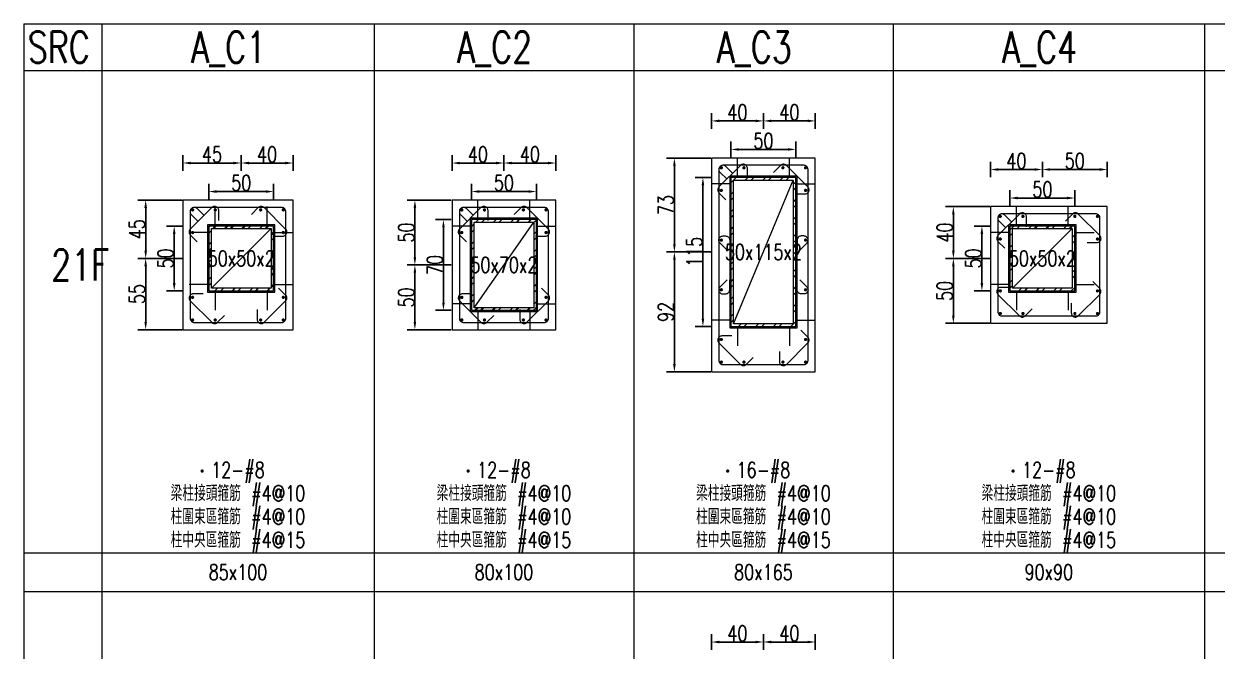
# Model space of a CAD drawing. Header units: millimetres. Extents: x 0 to 3905, y 0 to 8880.
# Drawn here: x 0 to 920, y 8396 to 8880 of the extents above; entities that cross this region are included whole.
import ezdxf
from ezdxf.enums import TextEntityAlignment as Align

# ---------------------------------------------------------------- set-up
doc = ezdxf.new("R2010")
doc.units = ezdxf.units.MM
doc.layers.get('DEFPOINTS').update_dxf_attribs({"color": 3})
for name, color, linetype in [('Hatch線', 6, 'Continuous'), ('主筋斷面', 2, 'Continuous'), ('文字-主筋根數', 7, 'Continuous'), ('文字-剪力筋 中央區', 7, 'Continuous'), ('文字-剪力筋-BC', 7, 'Continuous'), ('文字-剪力筋-圍束區', 7, 'Continuous'), ('文字-斷面尺寸', 7, 'Continuous'), ('文字-柱線名稱', 7, 'Continuous'), ('文字-樓群名稱', 7, 'Continuous'), ('文字-輔助字', 7, 'Continuous'), ('柱斷面線', 4, 'Continuous'), ('標註字', 4, 'Continuous'), ('箍筋線', 1, 'Continuous'), ('網格線', 7, 'Continuous'), ('鋼柱', 11, 'Continuous')]:
    doc.layers.add(name, color=color, linetype=linetype)
doc.styles.add('note', font='txt.shx', dxfattribs={"width": 0.75, "height": 12})
doc.styles.add('txt', font='txt.shx', dxfattribs={"height": 0.2, "bigfont": 'chineset.shx'})
doc.dimstyles.new('RCAD_DIM', dxfattribs={"dimtxt": 12, "dimasz": 6, "dimexe": 6, "dimexo": 0.625, "dimtad": 1, "dimdec": 0, "dimdsep": 46, "dimtxsty": 'note', "dimcen": 2.5, "dimclrd": 256, "dimclre": 256, "dimclrt": 256, "dimadec": 0, "dimazin": 0, "dimtfac": 1, "dimtmove": 0, "dimatfit": 3, "dimfxl": 0, "dimtolj": 1, "dimarcsym": 0})

# ---------------------------------------------------------------- blocks, each defined once
blk = doc.blocks.new('*D144')
at = {"layer": 'DEFPOINTS', "color": 0}
for p in [(192.5, 8750.625), (142.5, 8744), (192.5, 8744)]:
    blk.add_point(p, dxfattribs=at)
at = {"layer": '標註字', "lineweight": -2}
for p, q in [((142.5, 8744.625), (142.5, 8756.625)), ((192.5, 8744.625), (192.5, 8756.625)), ((148.5, 8750.625), (186.5, 8750.625))]:
    blk.add_line(p, q, dxfattribs=at)
at = {"layer": '標註字'}
for points in [[(148.5, 8751.625), (148.5, 8749.625), (142.5, 8750.625)], [(186.5, 8749.625), (186.5, 8751.625), (192.5, 8750.625)]]:
    blk.add_solid(points, dxfattribs=at)
at = {"layer": '標註字', "insert": (167.5, 8757.25), "char_height": 12, "attachment_point": 5, "style": 'note'}
blk.add_mtext('\\A1;50', dxfattribs=at)
blk = doc.blocks.new('*D145')
at = {"layer": 'DEFPOINTS', "color": 0}
for p in [(115.88, 8724), (122.5, 8724), (122.5, 8674)]:
    blk.add_point(p, dxfattribs=at)
at = {"layer": '標註字', "lineweight": -2}
for p, q in [((121.88, 8724), (109.88, 8724)), ((115.88, 8680), (115.88, 8718)), ((121.88, 8674), (109.88, 8674))]:
    blk.add_line(p, q, dxfattribs=at)
at = {"layer": '標註字'}
for points in [[(116.88, 8718), (114.88, 8718), (115.88, 8724)], [(114.88, 8680), (116.88, 8680), (115.88, 8674)]]:
    blk.add_solid(points, dxfattribs=at)
at = {"layer": '標註字', "insert": (109.25, 8699), "char_height": 12, "attachment_point": 5, "rotation": 90, "style": 'note'}
blk.add_mtext('\\A1;50', dxfattribs=at)
blk = doc.blocks.new('*D146')
at = {"layer": 'DEFPOINTS', "color": 0}
for p in [(122.5, 8766), (167.5, 8772.62), (167.5, 8766)]:
    blk.add_point(p, dxfattribs=at)
at = {"layer": '標註字', "lineweight": -2}
for p, q in [((122.5, 8766.62), (122.5, 8778.62)), ((167.5, 8766.62), (167.5, 8778.62)), ((128.5, 8772.62), (161.5, 8772.62))]:
    blk.add_line(p, q, dxfattribs=at)
at = {"layer": '標註字'}
for points in [[(128.5, 8773.62), (128.5, 8771.62), (122.5, 8772.62)], [(161.5, 8771.62), (161.5, 8773.62), (167.5, 8772.62)]]:
    blk.add_solid(points, dxfattribs=at)
at = {"layer": '標註字', "insert": (145, 8779.25), "char_height": 12, "attachment_point": 5, "style": 'note'}
blk.add_mtext('\\A1;45', dxfattribs=at)
blk = doc.blocks.new('*D147')
at = {"layer": 'DEFPOINTS', "color": 0}
for p in [(167.5, 8766), (207.5, 8772.62), (207.5, 8766)]:
    blk.add_point(p, dxfattribs=at)
at = {"layer": '標註字', "lineweight": -2}
for p, q in [((167.5, 8766.62), (167.5, 8778.62)), ((207.5, 8766.62), (207.5, 8778.62)), ((173.5, 8772.62), (201.5, 8772.62))]:
    blk.add_line(p, q, dxfattribs=at)
at = {"layer": '標註字'}
for points in [[(173.5, 8773.62), (173.5, 8771.62), (167.5, 8772.62)], [(201.5, 8771.62), (201.5, 8773.62), (207.5, 8772.62)]]:
    blk.add_solid(points, dxfattribs=at)
at = {"layer": '標註字', "insert": (187.5, 8779.25), "char_height": 12, "attachment_point": 5, "style": 'note'}
blk.add_mtext('\\A1;40', dxfattribs=at)
blk = doc.blocks.new('*D148')
at = {"layer": 'DEFPOINTS', "color": 0}
for p in [(93.88, 8699), (122.5, 8699), (122.5, 8644)]:
    blk.add_point(p, dxfattribs=at)
at = {"layer": '標註字', "lineweight": -2}
for p, q in [((121.88, 8699), (87.88, 8699)), ((93.88, 8650), (93.88, 8693)), ((121.88, 8644), (87.88, 8644))]:
    blk.add_line(p, q, dxfattribs=at)
at = {"layer": '標註字'}
for points in [[(94.88, 8693), (92.88, 8693), (93.88, 8699)], [(92.88, 8650), (94.88, 8650), (93.88, 8644)]]:
    blk.add_solid(points, dxfattribs=at)
at = {"layer": '標註字', "insert": (87.25, 8671.5), "char_height": 12, "attachment_point": 5, "rotation": 90, "style": 'note'}
blk.add_mtext('\\A1;55', dxfattribs=at)
blk = doc.blocks.new('*D149')
at = {"layer": 'DEFPOINTS', "color": 0}
for p in [(93.88, 8744), (122.5, 8744), (122.5, 8699)]:
    blk.add_point(p, dxfattribs=at)
at = {"layer": '標註字', "lineweight": -2}
for p, q in [((121.88, 8744), (87.88, 8744)), ((93.88, 8705), (93.88, 8738)), ((121.88, 8699), (87.88, 8699))]:
    blk.add_line(p, q, dxfattribs=at)
at = {"layer": '標註字'}
for points in [[(94.88, 8738), (92.88, 8738), (93.88, 8744)], [(92.88, 8705), (94.88, 8705), (93.88, 8699)]]:
    blk.add_solid(points, dxfattribs=at)
at = {"layer": '標註字', "insert": (87.25, 8721.5), "char_height": 12, "attachment_point": 5, "rotation": 90, "style": 'note'}
blk.add_mtext('\\A1;45', dxfattribs=at)
blk = doc.blocks.new('Circle_Filled')
at = {"const_width": 0.5}
blk.add_lwpolyline([(-0.25, 0, 1), (0.25, 0, 1)], format="xyb", close=True, dxfattribs=at)
blk = doc.blocks.new('*D276')
at = {"layer": 'DEFPOINTS', "color": 0}
for p in [(395, 8750.62), (345, 8744), (395, 8744)]:
    blk.add_point(p, dxfattribs=at)
at = {"layer": '標註字', "lineweight": -2}
for p, q in [((345, 8744.62), (345, 8756.62)), ((395, 8744.62), (395, 8756.62)), ((351, 8750.62), (389, 8750.62))]:
    blk.add_line(p, q, dxfattribs=at)
at = {"layer": '標註字'}
for points in [[(351, 8751.62), (351, 8749.62), (345, 8750.62)], [(389, 8749.62), (389, 8751.62), (395, 8750.62)]]:
    blk.add_solid(points, dxfattribs=at)
at = {"layer": '標註字', "insert": (370, 8757.25), "char_height": 12, "attachment_point": 5, "style": 'note'}
blk.add_mtext('\\A1;50', dxfattribs=at)
blk = doc.blocks.new('*D277')
at = {"layer": 'DEFPOINTS', "color": 0}
for p in [(323.38, 8729), (330, 8729), (330, 8659)]:
    blk.add_point(p, dxfattribs=at)
at = {"layer": '標註字', "lineweight": -2}
for p, q in [((329.38, 8729), (317.38, 8729)), ((323.38, 8665), (323.38, 8723)), ((329.38, 8659), (317.38, 8659))]:
    blk.add_line(p, q, dxfattribs=at)
at = {"layer": '標註字'}
for points in [[(324.38, 8723), (322.38, 8723), (323.38, 8729)], [(322.38, 8665), (324.38, 8665), (323.38, 8659)]]:
    blk.add_solid(points, dxfattribs=at)
at = {"layer": '標註字', "insert": (316.75, 8694), "char_height": 12, "attachment_point": 5, "rotation": 90, "style": 'note'}
blk.add_mtext('\\A1;70', dxfattribs=at)
blk = doc.blocks.new('*D278')
at = {"layer": 'DEFPOINTS', "color": 0}
for p in [(330, 8766), (370, 8772.62), (370, 8766)]:
    blk.add_point(p, dxfattribs=at)
at = {"layer": '標註字', "lineweight": -2}
for p, q in [((330, 8766.62), (330, 8778.62)), ((370, 8766.62), (370, 8778.62)), ((336, 8772.62), (364, 8772.62))]:
    blk.add_line(p, q, dxfattribs=at)
at = {"layer": '標註字'}
for points in [[(336, 8773.62), (336, 8771.62), (330, 8772.62)], [(364, 8771.62), (364, 8773.62), (370, 8772.62)]]:
    blk.add_solid(points, dxfattribs=at)
at = {"layer": '標註字', "insert": (350, 8779.25), "char_height": 12, "attachment_point": 5, "style": 'note'}
blk.add_mtext('\\A1;40', dxfattribs=at)
blk = doc.blocks.new('*D279')
at = {"layer": 'DEFPOINTS', "color": 0}
for p in [(370, 8766), (410, 8772.62), (410, 8766)]:
    blk.add_point(p, dxfattribs=at)
at = {"layer": '標註字', "lineweight": -2}
for p, q in [((370, 8766.62), (370, 8778.62)), ((410, 8766.62), (410, 8778.62)), ((376, 8772.62), (404, 8772.62))]:
    blk.add_line(p, q, dxfattribs=at)
at = {"layer": '標註字'}
for points in [[(376, 8773.62), (376, 8771.62), (370, 8772.62)], [(404, 8771.62), (404, 8773.62), (410, 8772.62)]]:
    blk.add_solid(points, dxfattribs=at)
at = {"layer": '標註字', "insert": (390, 8779.25), "char_height": 12, "attachment_point": 5, "style": 'note'}
blk.add_mtext('\\A1;40', dxfattribs=at)
blk = doc.blocks.new('*D280')
at = {"layer": 'DEFPOINTS', "color": 0}
for p in [(301.38, 8694), (330, 8694), (330, 8644)]:
    blk.add_point(p, dxfattribs=at)
at = {"layer": '標註字', "lineweight": -2}
for p, q in [((329.38, 8694), (295.38, 8694)), ((301.38, 8650), (301.38, 8688)), ((329.38, 8644), (295.38, 8644))]:
    blk.add_line(p, q, dxfattribs=at)
at = {"layer": '標註字'}
for points in [[(302.38, 8688), (300.38, 8688), (301.38, 8694)], [(300.38, 8650), (302.38, 8650), (301.38, 8644)]]:
    blk.add_solid(points, dxfattribs=at)
at = {"layer": '標註字', "insert": (294.75, 8669), "char_height": 12, "attachment_point": 5, "rotation": 90, "style": 'note'}
blk.add_mtext('\\A1;50', dxfattribs=at)
blk = doc.blocks.new('*D281')
at = {"layer": 'DEFPOINTS', "color": 0}
for p in [(301.38, 8744), (330, 8744), (330, 8694)]:
    blk.add_point(p, dxfattribs=at)
at = {"layer": '標註字', "lineweight": -2}
for p, q in [((329.38, 8744), (295.38, 8744)), ((301.38, 8700), (301.38, 8738)), ((329.38, 8694), (295.38, 8694))]:
    blk.add_line(p, q, dxfattribs=at)
at = {"layer": '標註字'}
for points in [[(302.38, 8738), (300.38, 8738), (301.38, 8744)], [(300.38, 8700), (302.38, 8700), (301.38, 8694)]]:
    blk.add_solid(points, dxfattribs=at)
at = {"layer": '標註字', "insert": (294.75, 8719), "char_height": 12, "attachment_point": 5, "rotation": 90, "style": 'note'}
blk.add_mtext('\\A1;50', dxfattribs=at)
blk = doc.blocks.new('*D404')
at = {"layer": 'DEFPOINTS', "color": 0}
for p in [(570, 8403.12), (530, 8396.5), (570, 8396.5)]:
    blk.add_point(p, dxfattribs=at)
at = {"layer": '標註字', "lineweight": -2}
for p, q in [((530, 8397.12), (530, 8409.12)), ((570, 8397.12), (570, 8409.12)), ((536, 8403.12), (564, 8403.12))]:
    blk.add_line(p, q, dxfattribs=at)
at = {"layer": '標註字'}
for points in [[(536, 8404.12), (536, 8402.12), (530, 8403.12)], [(564, 8402.12), (564, 8404.12), (570, 8403.12)]]:
    blk.add_solid(points, dxfattribs=at)
at = {"layer": '標註字', "insert": (550, 8409.75), "char_height": 12, "attachment_point": 5, "style": 'note'}
blk.add_mtext('\\A1;40', dxfattribs=at)
blk = doc.blocks.new('*D405')
at = {"layer": 'DEFPOINTS', "color": 0}
for p in [(610, 8403.12), (570, 8396.5), (610, 8396.5)]:
    blk.add_point(p, dxfattribs=at)
at = {"layer": '標註字', "lineweight": -2}
for p, q in [((570, 8397.12), (570, 8409.12)), ((610, 8397.12), (610, 8409.12)), ((576, 8403.12), (604, 8403.12))]:
    blk.add_line(p, q, dxfattribs=at)
at = {"layer": '標註字'}
for points in [[(576, 8404.12), (576, 8402.12), (570, 8403.12)], [(604, 8402.12), (604, 8404.12), (610, 8403.12)]]:
    blk.add_solid(points, dxfattribs=at)
at = {"layer": '標註字', "insert": (590, 8409.75), "char_height": 12, "attachment_point": 5, "style": 'note'}
blk.add_mtext('\\A1;40', dxfattribs=at)
blk = doc.blocks.new('*D408')
at = {"layer": 'DEFPOINTS', "color": 0}
for p in [(595, 8783.12), (545, 8776.5), (595, 8776.5)]:
    blk.add_point(p, dxfattribs=at)
at = {"layer": '標註字', "lineweight": -2}
for p, q in [((545, 8777.12), (545, 8789.12)), ((551, 8783.12), (589, 8783.12)), ((595, 8777.12), (595, 8789.12))]:
    blk.add_line(p, q, dxfattribs=at)
at = {"layer": '標註字'}
for points in [[(551, 8784.12), (551, 8782.12), (545, 8783.12)], [(589, 8782.12), (589, 8784.12), (595, 8783.12)]]:
    blk.add_solid(points, dxfattribs=at)
at = {"layer": '標註字', "insert": (570, 8789.75), "char_height": 12, "attachment_point": 5, "style": 'note'}
blk.add_mtext('\\A1;50', dxfattribs=at)
blk = doc.blocks.new('*D409')
at = {"layer": 'DEFPOINTS', "color": 0}
for p in [(523.38, 8761.49), (530, 8761.49), (530, 8646.49)]:
    blk.add_point(p, dxfattribs=at)
at = {"layer": '標註字', "lineweight": -2}
for p, q in [((529.38, 8761.49), (517.38, 8761.49)), ((523.38, 8652.49), (523.38, 8755.49)), ((529.38, 8646.49), (517.38, 8646.49))]:
    blk.add_line(p, q, dxfattribs=at)
at = {"layer": '標註字'}
for points in [[(524.38, 8755.49), (522.38, 8755.49), (523.38, 8761.49)], [(522.38, 8652.49), (524.38, 8652.49), (523.38, 8646.49)]]:
    blk.add_solid(points, dxfattribs=at)
at = {"layer": '標註字', "insert": (516.75, 8703.99), "char_height": 12, "attachment_point": 5, "rotation": 90, "style": 'note'}
blk.add_mtext('\\A1;115', dxfattribs=at)
blk = doc.blocks.new('*D410')
at = {"layer": 'DEFPOINTS', "color": 0}
for p in [(570, 8805.12), (530, 8798.5), (570, 8798.5)]:
    blk.add_point(p, dxfattribs=at)
at = {"layer": '標註字', "lineweight": -2}
for p, q in [((530, 8799.12), (530, 8811.12)), ((570, 8799.12), (570, 8811.12)), ((536, 8805.12), (564, 8805.12))]:
    blk.add_line(p, q, dxfattribs=at)
at = {"layer": '標註字'}
for points in [[(536, 8806.12), (536, 8804.12), (530, 8805.12)], [(564, 8804.12), (564, 8806.12), (570, 8805.12)]]:
    blk.add_solid(points, dxfattribs=at)
at = {"layer": '標註字', "insert": (550, 8811.75), "char_height": 12, "attachment_point": 5, "style": 'note'}
blk.add_mtext('\\A1;40', dxfattribs=at)
blk = doc.blocks.new('*D411')
at = {"layer": 'DEFPOINTS', "color": 0}
for p in [(610, 8805.12), (570, 8798.5), (610, 8798.5)]:
    blk.add_point(p, dxfattribs=at)
at = {"layer": '標註字', "lineweight": -2}
for p, q in [((570, 8799.12), (570, 8811.12)), ((610, 8799.12), (610, 8811.12)), ((576, 8805.12), (604, 8805.12))]:
    blk.add_line(p, q, dxfattribs=at)
at = {"layer": '標註字'}
for points in [[(576, 8806.12), (576, 8804.12), (570, 8805.12)], [(604, 8804.12), (604, 8806.12), (610, 8805.12)]]:
    blk.add_solid(points, dxfattribs=at)
at = {"layer": '標註字', "insert": (590, 8811.75), "char_height": 12, "attachment_point": 5, "style": 'note'}
blk.add_mtext('\\A1;40', dxfattribs=at)
blk = doc.blocks.new('*D412')
at = {"layer": 'DEFPOINTS', "color": 0}
for p in [(501.38, 8703.99), (530, 8703.99), (530, 8611.5)]:
    blk.add_point(p, dxfattribs=at)
at = {"layer": '標註字', "lineweight": -2}
for p, q in [((529.38, 8703.99), (495.38, 8703.99)), ((501.38, 8617.5), (501.38, 8697.99)), ((529.38, 8611.5), (495.38, 8611.5))]:
    blk.add_line(p, q, dxfattribs=at)
at = {"layer": '標註字'}
for points in [[(502.38, 8697.99), (500.38, 8697.99), (501.38, 8703.99)], [(500.38, 8617.5), (502.38, 8617.5), (501.38, 8611.5)]]:
    blk.add_solid(points, dxfattribs=at)
at = {"layer": '標註字', "insert": (494.75, 8657.74), "char_height": 12, "attachment_point": 5, "rotation": 90, "style": 'note'}
blk.add_mtext('\\A1;92', dxfattribs=at)
blk = doc.blocks.new('*D413')
at = {"layer": 'DEFPOINTS', "color": 0}
for p in [(501.38, 8776.5), (530, 8776.5), (530, 8703.99)]:
    blk.add_point(p, dxfattribs=at)
at = {"layer": '標註字', "lineweight": -2}
for p, q in [((529.38, 8776.5), (495.38, 8776.5)), ((501.38, 8709.99), (501.38, 8770.5)), ((529.38, 8703.99), (495.38, 8703.99))]:
    blk.add_line(p, q, dxfattribs=at)
at = {"layer": '標註字'}
for points in [[(502.38, 8770.5), (500.38, 8770.5), (501.38, 8776.5)], [(500.38, 8709.99), (502.38, 8709.99), (501.38, 8703.99)]]:
    blk.add_solid(points, dxfattribs=at)
at = {"layer": '標註字', "insert": (494.75, 8740.24), "char_height": 12, "attachment_point": 5, "rotation": 90, "style": 'note'}
blk.add_mtext('\\A1;73', dxfattribs=at)
blk = doc.blocks.new('*D540')
at = {"layer": 'DEFPOINTS', "color": 0}
for p in [(760, 8739), (810, 8745.62), (810, 8739)]:
    blk.add_point(p, dxfattribs=at)
at = {"layer": '標註字', "lineweight": -2}
for p, q in [((760, 8739.62), (760, 8751.62)), ((810, 8739.62), (810, 8751.62)), ((766, 8745.62), (804, 8745.62))]:
    blk.add_line(p, q, dxfattribs=at)
at = {"layer": '標註字'}
for points in [[(766, 8746.62), (766, 8744.62), (760, 8745.62)], [(804, 8744.62), (804, 8746.62), (810, 8745.62)]]:
    blk.add_solid(points, dxfattribs=at)
at = {"layer": '標註字', "insert": (785, 8752.25), "char_height": 12, "attachment_point": 5, "style": 'note'}
blk.add_mtext('\\A1;50', dxfattribs=at)
blk = doc.blocks.new('*D541')
at = {"layer": 'DEFPOINTS', "color": 0}
for p in [(738.38, 8724), (745, 8724), (745, 8674)]:
    blk.add_point(p, dxfattribs=at)
at = {"layer": '標註字', "lineweight": -2}
for p, q in [((744.38, 8724), (732.38, 8724)), ((738.38, 8680), (738.38, 8718)), ((744.38, 8674), (732.38, 8674))]:
    blk.add_line(p, q, dxfattribs=at)
at = {"layer": '標註字'}
for points in [[(739.38, 8718), (737.38, 8718), (738.38, 8724)], [(737.38, 8680), (739.38, 8680), (738.38, 8674)]]:
    blk.add_solid(points, dxfattribs=at)
at = {"layer": '標註字', "insert": (731.75, 8699), "char_height": 12, "attachment_point": 5, "rotation": 90, "style": 'note'}
blk.add_mtext('\\A1;50', dxfattribs=at)
blk = doc.blocks.new('*D542')
at = {"layer": 'DEFPOINTS', "color": 0}
for p in [(784.999928, 8767.625), (745, 8761), (784.999928, 8761)]:
    blk.add_point(p, dxfattribs=at)
at = {"layer": '標註字', "lineweight": -2}
for p, q in [((745, 8761.625), (745, 8773.625)), ((751, 8767.625), (778.999928, 8767.625)), ((784.999928, 8761.625), (784.999928, 8773.625))]:
    blk.add_line(p, q, dxfattribs=at)
at = {"layer": '標註字'}
for points in [[(751, 8768.625), (751, 8766.625), (745, 8767.625)], [(778.999928, 8766.625), (778.999928, 8768.625), (784.999928, 8767.625)]]:
    blk.add_solid(points, dxfattribs=at)
at = {"layer": '標註字', "insert": (764.999964, 8774.25), "char_height": 12, "attachment_point": 5, "style": 'note'}
blk.add_mtext('\\A1;40', dxfattribs=at)
blk = doc.blocks.new('*D543')
at = {"layer": 'DEFPOINTS', "color": 0}
for p in [(835, 8767.625), (784.999928, 8761), (835, 8761)]:
    blk.add_point(p, dxfattribs=at)
at = {"layer": '標註字', "lineweight": -2}
for p, q in [((784.999928, 8761.625), (784.999928, 8773.625)), ((790.999928, 8767.625), (829, 8767.625)), ((835, 8761.625), (835, 8773.625))]:
    blk.add_line(p, q, dxfattribs=at)
at = {"layer": '標註字'}
for points in [[(790.999928, 8768.625), (790.999928, 8766.625), (784.999928, 8767.625)], [(829, 8766.625), (829, 8768.625), (835, 8767.625)]]:
    blk.add_solid(points, dxfattribs=at)
at = {"layer": '標註字', "insert": (809.999964, 8774.25), "char_height": 12, "attachment_point": 5, "style": 'note'}
blk.add_mtext('\\A1;50', dxfattribs=at)
blk = doc.blocks.new('*D544')
at = {"layer": 'DEFPOINTS', "color": 0}
for p in [(716.38, 8699), (745, 8699), (745, 8649)]:
    blk.add_point(p, dxfattribs=at)
at = {"layer": '標註字', "lineweight": -2}
for p, q in [((744.38, 8699), (710.38, 8699)), ((716.38, 8655), (716.38, 8693)), ((744.38, 8649), (710.38, 8649))]:
    blk.add_line(p, q, dxfattribs=at)
at = {"layer": '標註字'}
for points in [[(717.38, 8693), (715.38, 8693), (716.38, 8699)], [(715.38, 8655), (717.38, 8655), (716.38, 8649)]]:
    blk.add_solid(points, dxfattribs=at)
at = {"layer": '標註字', "insert": (709.75, 8674), "char_height": 12, "attachment_point": 5, "rotation": 90, "style": 'note'}
blk.add_mtext('\\A1;50', dxfattribs=at)
blk = doc.blocks.new('*D545')
at = {"layer": 'DEFPOINTS', "color": 0}
for p in [(716.38, 8739), (745, 8739), (745, 8699)]:
    blk.add_point(p, dxfattribs=at)
at = {"layer": '標註字', "lineweight": -2}
for p, q in [((744.38, 8739), (710.38, 8739)), ((716.38, 8705), (716.38, 8733)), ((744.38, 8699), (710.38, 8699))]:
    blk.add_line(p, q, dxfattribs=at)
at = {"layer": '標註字'}
for points in [[(717.38, 8733), (715.38, 8733), (716.38, 8739)], [(715.38, 8705), (717.38, 8705), (716.38, 8699)]]:
    blk.add_solid(points, dxfattribs=at)
at = {"layer": '標註字', "insert": (709.75, 8719), "char_height": 12, "attachment_point": 5, "rotation": 90, "style": 'note'}
blk.add_mtext('\\A1;40', dxfattribs=at)

msp = doc.modelspace()

# ---------------------------------------------------------------- hatches: boundary and pattern name
at = {"layer": 'Hatch線'}
h = msp.add_hatch(dxfattribs=at)
h.set_pattern_fill('ANSI32', color=256, style=0)
h.paths.add_polyline_path([(545, 8646.49), (595, 8646.49), (595, 8761.49), (545, 8761.49)], flags=17)
h.paths.add_polyline_path([(547, 8648.49), (547, 8759.49), (593, 8759.49), (593, 8648.49)])
h = msp.add_hatch(dxfattribs=at)
h.set_pattern_fill('ANSI32', color=256, style=0)
h.paths.add_polyline_path([(345, 8659), (395, 8659), (395, 8729), (345, 8729)], flags=17)
h.paths.add_polyline_path([(347, 8661), (347, 8727), (393, 8727), (393, 8661)])
h = msp.add_hatch(dxfattribs=at)
h.set_pattern_fill('ANSI32', color=256, style=0)
h.paths.add_polyline_path([(142.5, 8674), (192.5, 8674), (192.5, 8724), (142.5, 8724)], flags=17)
h.paths.add_polyline_path([(144.5, 8676), (144.5, 8722), (190.5, 8722), (190.5, 8676)])
h = msp.add_hatch(dxfattribs=at)
h.set_pattern_fill('ANSI32', color=256, style=0)
h.paths.add_polyline_path([(760, 8674), (810, 8674), (810, 8724), (760, 8724)], flags=17)
h.paths.add_polyline_path([(762, 8676), (762, 8722), (808, 8722), (808, 8676)])

# ---------------------------------------------------------------- linework, layer by layer
at = {"layer": 'DEFPOINTS', "lineweight": 5}
for points in [[(550, 8761.49), (550, 8776.49)], [(590, 8761.49), (590, 8776.49)], [(545, 8756.49), (530, 8756.49)], [(545, 8645.49), (596, 8645.49), (596, 8762.49), (544, 8762.49), (544, 8645.49), (545, 8645.49)], [(547, 8648.49), (593, 8759.49)], [(595, 8756.49), (610, 8756.49)], [(147.5, 8724), (147.5, 8739)], [(187.5, 8724), (187.5, 8739)], [(350, 8729), (350, 8744)], [(390, 8729), (390, 8744)], [(765, 8724), (765, 8739)], [(805, 8724), (805, 8739)], [(345, 8658), (396, 8658), (396, 8730), (344, 8730), (344, 8658), (345, 8658)], [(142.5, 8719), (127.5, 8719)], [(142.5, 8673), (193.5, 8673), (193.5, 8725), (141.5, 8725), (141.5, 8673), (142.5, 8673)], [(144.5, 8676), (190.5, 8722)], [(192.5, 8719), (207.5, 8719)], [(345, 8724), (330, 8724)], [(347, 8661), (393, 8727)], [(395, 8724), (410, 8724)], [(760, 8719), (745, 8719)], [(760, 8673), (811, 8673), (811, 8725), (759, 8725), (759, 8673), (760, 8673)], [(762, 8676), (808, 8722)], [(810, 8719), (825, 8719)], [(142.5, 8679), (127.5, 8679)], [(147.5, 8674), (147.5, 8659)], [(187.5, 8674), (187.5, 8659)], [(192.5, 8679), (207.5, 8679)], [(760, 8679), (745, 8679)], [(765, 8674), (765, 8659)], [(805, 8674), (805, 8659)], [(810, 8679), (825, 8679)], [(345, 8664), (330, 8664)], [(395, 8664), (410, 8664)], [(350, 8659), (350, 8644)], [(390, 8659), (390, 8644)], [(545, 8651.49), (530, 8651.49)], [(550, 8646.49), (550, 8631.49)], [(590, 8646.49), (590, 8631.49)], [(595, 8651.49), (610, 8651.49)]]:
    msp.add_lwpolyline(points, dxfattribs=at)
at = {"layer": '柱斷面線', "lineweight": 5}
for points in [[(530, 8611.5), (610, 8611.5), (610, 8776.5), (530, 8776.5), (530, 8611.5)], [(122.5, 8644), (207.5, 8644), (207.5, 8744), (122.5, 8744), (122.5, 8644)], [(330, 8644), (410, 8644), (410, 8744), (330, 8744), (330, 8644)], [(745, 8649), (835, 8649), (835, 8739), (745, 8739), (745, 8649)]]:
    msp.add_lwpolyline(points, dxfattribs=at)
at = {"layer": '箍筋線', "lineweight": 5}
for points in [[(557.73, 8760.89), (557.73, 8768.51), (557.68, 8769.04), (557.55, 8769.56), (557.33, 8770.05), (557.03, 8770.49), (556.67, 8770.88), (556.24, 8771.2), (555.77, 8771.44), (555.26, 8771.61), (554.73, 8771.68), (554.2, 8771.67), (553.67, 8771.56), (553.17, 8771.37), (552.71, 8771.1), (552.31, 8770.76), (535.74, 8754.19), (535.39, 8753.77), (535.11, 8753.29), (534.92, 8752.77), (534.83, 8752.23), (534.83, 8751.67), (534.92, 8751.13), (535.11, 8750.61), (535.39, 8750.13), (535.74, 8749.7), (541.13, 8744.32)], [(546.44, 8764.55), (541.06, 8769.94), (540.65, 8770.28), (540.19, 8770.55), (539.69, 8770.74), (539.17, 8770.85), (538.63, 8770.86), (538.1, 8770.79), (537.59, 8770.62), (537.12, 8770.38), (536.69, 8770.06), (536.33, 8769.67), (536.03, 8769.23), (535.81, 8768.74), (535.68, 8768.22), (535.63, 8767.69), (535.63, 8620.31), (535.68, 8619.76), (535.83, 8619.22), (536.06, 8618.72), (536.38, 8618.27), (536.77, 8617.88), (537.22, 8617.56), (537.72, 8617.33), (538.26, 8617.18), (538.81, 8617.14), (601.19, 8617.14), (601.74, 8617.18), (602.28, 8617.33), (602.78, 8617.56), (603.23, 8617.88), (603.62, 8618.27), (603.94, 8618.72), (604.17, 8619.22), (604.32, 8619.76), (604.37, 8620.31), (604.37, 8767.69), (604.32, 8768.24), (604.17, 8768.78), (603.94, 8769.28), (603.62, 8769.73), (603.23, 8770.12), (602.78, 8770.44), (602.28, 8770.67), (601.74, 8770.82), (601.19, 8770.86), (538.81, 8770.86), (538.28, 8770.82), (537.76, 8770.69), (537.27, 8770.47), (536.83, 8770.17), (536.44, 8769.81), (536.12, 8769.38), (535.88, 8768.91), (535.71, 8768.4), (535.64, 8767.87), (535.65, 8767.33), (535.76, 8766.81), (535.95, 8766.31), (536.22, 8765.85), (536.56, 8765.44), (541.95, 8760.06)], [(594.39, 8748.77), (602.01, 8748.77), (602.54, 8748.82), (603.06, 8748.95), (603.55, 8749.17), (603.99, 8749.47), (604.38, 8749.83), (604.7, 8750.26), (604.94, 8750.73), (605.11, 8751.24), (605.18, 8751.77), (605.17, 8752.3), (605.06, 8752.83), (604.87, 8753.33), (604.6, 8753.79), (604.26, 8754.19), (587.69, 8770.76), (587.27, 8771.11), (586.79, 8771.39), (586.27, 8771.58), (585.73, 8771.67), (585.17, 8771.67), (584.63, 8771.58), (584.11, 8771.39), (583.63, 8771.11), (583.2, 8770.76), (577.82, 8765.37)], [(150.23, 8728.39), (150.23, 8736.01), (150.18, 8736.54), (150.05, 8737.06), (149.83, 8737.55), (149.53, 8737.99), (149.17, 8738.38), (148.74, 8738.7), (148.27, 8738.94), (147.76, 8739.11), (147.23, 8739.18), (146.7, 8739.17), (146.17, 8739.06), (145.67, 8738.87), (145.21, 8738.6), (144.81, 8738.26), (128.24, 8721.69), (127.89, 8721.27), (127.61, 8720.79), (127.42, 8720.27), (127.33, 8719.73), (127.33, 8719.17), (127.42, 8718.63), (127.61, 8718.11), (127.89, 8717.63), (128.24, 8717.2), (133.63, 8711.82)], [(138.94, 8732.05), (133.56, 8737.44), (133.15, 8737.78), (132.69, 8738.05), (132.19, 8738.24), (131.67, 8738.35), (131.13, 8738.36), (130.6, 8738.29), (130.09, 8738.12), (129.62, 8737.88), (129.19, 8737.56), (128.83, 8737.17), (128.53, 8736.73), (128.31, 8736.24), (128.18, 8735.72), (128.13, 8735.19), (128.13, 8652.81), (128.18, 8652.26), (128.33, 8651.72), (128.56, 8651.22), (128.88, 8650.77), (129.27, 8650.38), (129.72, 8650.06), (130.22, 8649.83), (130.76, 8649.68), (131.31, 8649.63), (198.69, 8649.63), (199.24, 8649.68), (199.78, 8649.83), (200.28, 8650.06), (200.73, 8650.38), (201.12, 8650.77), (201.44, 8651.22), (201.67, 8651.72), (201.82, 8652.26), (201.87, 8652.81), (201.87, 8735.19), (201.82, 8735.74), (201.67, 8736.28), (201.44, 8736.78), (201.12, 8737.23), (200.73, 8737.62), (200.28, 8737.94), (199.78, 8738.17), (199.24, 8738.32), (198.69, 8738.37), (131.31, 8738.37), (130.78, 8738.32), (130.26, 8738.19), (129.77, 8737.97), (129.33, 8737.67), (128.94, 8737.31), (128.62, 8736.88), (128.38, 8736.41), (128.21, 8735.9), (128.14, 8735.37), (128.15, 8734.83), (128.26, 8734.31), (128.45, 8733.81), (128.72, 8733.35), (129.06, 8732.94), (134.45, 8727.56)], [(191.89, 8716.27), (199.51, 8716.27), (200.04, 8716.32), (200.56, 8716.45), (201.05, 8716.67), (201.49, 8716.97), (201.88, 8717.33), (202.2, 8717.76), (202.44, 8718.23), (202.61, 8718.74), (202.68, 8719.27), (202.67, 8719.8), (202.56, 8720.33), (202.37, 8720.83), (202.1, 8721.29), (201.76, 8721.69), (185.19, 8738.26), (184.77, 8738.61), (184.29, 8738.89), (183.77, 8739.08), (183.23, 8739.17), (182.67, 8739.17), (182.13, 8739.08), (181.61, 8738.89), (181.13, 8738.61), (180.7, 8738.26), (175.32, 8732.87)], [(357.73, 8728.39), (357.73, 8736.01), (357.68, 8736.54), (357.55, 8737.06), (357.33, 8737.55), (357.03, 8737.99), (356.67, 8738.38), (356.24, 8738.7), (355.77, 8738.94), (355.26, 8739.11), (354.73, 8739.18), (354.2, 8739.17), (353.67, 8739.06), (353.17, 8738.87), (352.71, 8738.6), (352.31, 8738.26), (335.74, 8721.69), (335.39, 8721.27), (335.11, 8720.79), (334.92, 8720.27), (334.83, 8719.73), (334.83, 8719.17), (334.92, 8718.63), (335.11, 8718.11), (335.39, 8717.63), (335.74, 8717.2), (341.13, 8711.82)], [(346.44, 8732.05), (341.06, 8737.44), (340.65, 8737.78), (340.19, 8738.05), (339.69, 8738.24), (339.17, 8738.35), (338.63, 8738.36), (338.1, 8738.29), (337.59, 8738.12), (337.12, 8737.88), (336.69, 8737.56), (336.33, 8737.17), (336.03, 8736.73), (335.81, 8736.24), (335.68, 8735.72), (335.63, 8735.19), (335.63, 8652.81), (335.68, 8652.26), (335.83, 8651.72), (336.06, 8651.22), (336.38, 8650.77), (336.77, 8650.38), (337.22, 8650.06), (337.72, 8649.83), (338.26, 8649.68), (338.81, 8649.63), (401.19, 8649.63), (401.74, 8649.68), (402.28, 8649.83), (402.78, 8650.06), (403.23, 8650.38), (403.62, 8650.77), (403.94, 8651.22), (404.17, 8651.72), (404.32, 8652.26), (404.37, 8652.81), (404.37, 8735.19), (404.32, 8735.74), (404.17, 8736.28), (403.94, 8736.78), (403.62, 8737.23), (403.23, 8737.62), (402.78, 8737.94), (402.28, 8738.17), (401.74, 8738.32), (401.19, 8738.37), (338.81, 8738.37), (338.28, 8738.32), (337.76, 8738.19), (337.27, 8737.97), (336.83, 8737.67), (336.44, 8737.31), (336.12, 8736.88), (335.88, 8736.41), (335.71, 8735.9), (335.64, 8735.37), (335.65, 8734.83), (335.76, 8734.31), (335.95, 8733.81), (336.22, 8733.35), (336.56, 8732.94), (341.95, 8727.56)], [(394.39, 8716.27), (402.01, 8716.27), (402.54, 8716.32), (403.06, 8716.45), (403.55, 8716.67), (403.99, 8716.97), (404.38, 8717.33), (404.7, 8717.76), (404.94, 8718.23), (405.11, 8718.74), (405.18, 8719.27), (405.17, 8719.8), (405.06, 8720.33), (404.87, 8720.83), (404.6, 8721.29), (404.26, 8721.69), (387.69, 8738.26), (387.27, 8738.61), (386.79, 8738.89), (386.27, 8739.08), (385.73, 8739.17), (385.17, 8739.17), (384.63, 8739.08), (384.11, 8738.89), (383.63, 8738.61), (383.2, 8738.26), (377.82, 8732.87)], [(772.73, 8723.39), (772.73, 8731.01), (772.68, 8731.54), (772.55, 8732.06), (772.33, 8732.55), (772.03, 8732.99), (771.67, 8733.38), (771.24, 8733.7), (770.77, 8733.94), (770.26, 8734.11), (769.73, 8734.18), (769.2, 8734.17), (768.67, 8734.06), (768.17, 8733.87), (767.71, 8733.6), (767.31, 8733.26), (750.74, 8716.69), (750.39, 8716.27), (750.11, 8715.79), (749.92, 8715.27), (749.83, 8714.73), (749.83, 8714.17), (749.92, 8713.63), (750.11, 8713.11), (750.39, 8712.63), (750.74, 8712.2), (756.13, 8706.82)], [(761.44, 8727.05), (756.06, 8732.44), (755.65, 8732.78), (755.19, 8733.05), (754.69, 8733.24), (754.17, 8733.35), (753.63, 8733.36), (753.1, 8733.29), (752.59, 8733.12), (752.12, 8732.88), (751.69, 8732.56), (751.33, 8732.17), (751.03, 8731.73), (750.81, 8731.24), (750.68, 8730.72), (750.63, 8730.19), (750.63, 8657.81), (750.68, 8657.26), (750.83, 8656.72), (751.06, 8656.22), (751.38, 8655.77), (751.77, 8655.38), (752.22, 8655.06), (752.72, 8654.83), (753.26, 8654.68), (753.81, 8654.63), (826.19, 8654.63), (826.74, 8654.68), (827.28, 8654.83), (827.78, 8655.06), (828.23, 8655.38), (828.62, 8655.77), (828.94, 8656.22), (829.17, 8656.72), (829.32, 8657.26), (829.37, 8657.81), (829.37, 8730.19), (829.32, 8730.74), (829.17, 8731.28), (828.94, 8731.78), (828.62, 8732.23), (828.23, 8732.62), (827.78, 8732.94), (827.28, 8733.17), (826.74, 8733.32), (826.19, 8733.37), (753.81, 8733.37), (753.28, 8733.32), (752.76, 8733.19), (752.27, 8732.97), (751.83, 8732.67), (751.44, 8732.31), (751.12, 8731.88), (750.88, 8731.41), (750.71, 8730.9), (750.64, 8730.37), (750.65, 8729.83), (750.76, 8729.31), (750.95, 8728.81), (751.22, 8728.35), (751.56, 8727.94), (756.95, 8722.56)], [(819.39, 8711.27), (827.01, 8711.27), (827.54, 8711.32), (828.06, 8711.45), (828.55, 8711.67), (828.99, 8711.97), (829.38, 8712.33), (829.7, 8712.76), (829.94, 8713.23), (830.11, 8713.74), (830.18, 8714.27), (830.17, 8714.8), (830.06, 8715.33), (829.87, 8715.83), (829.6, 8716.29), (829.26, 8716.69), (812.69, 8733.26), (812.27, 8733.61), (811.79, 8733.89), (811.27, 8734.08), (810.73, 8734.17), (810.17, 8734.17), (809.63, 8734.08), (809.11, 8733.89), (808.63, 8733.61), (808.2, 8733.26), (802.82, 8727.87)], [(541.95, 8705.53), (536.56, 8710.92), (536.22, 8711.33), (535.95, 8711.79), (535.76, 8712.29), (535.65, 8712.81), (535.64, 8713.34), (535.71, 8713.87), (535.88, 8714.38), (536.12, 8714.86), (536.44, 8715.28), (536.83, 8715.65), (537.27, 8715.95), (537.76, 8716.16), (538.28, 8716.3), (538.81, 8716.34), (540.83, 8716.34), (541.38, 8716.29), (541.91, 8716.15), (542.41, 8715.92), (542.87, 8715.6), (543.26, 8715.21), (543.57, 8714.75), (543.81, 8714.25), (543.95, 8713.72), (544, 8713.17), (544, 8705.55)], [(598.05, 8705.53), (603.44, 8710.92), (603.78, 8711.33), (604.05, 8711.79), (604.24, 8712.29), (604.35, 8712.81), (604.36, 8713.34), (604.29, 8713.87), (604.12, 8714.38), (603.88, 8714.86), (603.56, 8715.28), (603.17, 8715.65), (602.73, 8715.95), (602.24, 8716.16), (601.72, 8716.3), (601.19, 8716.34), (599.17, 8716.34), (598.62, 8716.29), (598.09, 8716.15), (597.59, 8715.92), (597.13, 8715.6), (596.74, 8715.21), (596.43, 8714.75), (596.19, 8714.25), (596.05, 8713.72), (596, 8713.17), (596, 8705.55)], [(541.95, 8682.47), (536.56, 8677.08), (536.22, 8676.67), (535.95, 8676.21), (535.76, 8675.71), (535.65, 8675.19), (535.64, 8674.66), (535.71, 8674.13), (535.88, 8673.62), (536.12, 8673.14), (536.44, 8672.72), (536.83, 8672.35), (537.27, 8672.05), (537.76, 8671.84), (538.28, 8671.7), (538.81, 8671.66), (540.83, 8671.66), (541.38, 8671.71), (541.91, 8671.85), (542.41, 8672.08), (542.87, 8672.4), (543.26, 8672.79), (543.57, 8673.25), (543.81, 8673.75), (543.95, 8674.28), (544, 8674.83), (544, 8682.45)], [(598.05, 8682.47), (603.44, 8677.08), (603.78, 8676.67), (604.05, 8676.21), (604.24, 8675.71), (604.35, 8675.19), (604.36, 8674.66), (604.29, 8674.13), (604.12, 8673.62), (603.88, 8673.14), (603.56, 8672.72), (603.17, 8672.35), (602.73, 8672.05), (602.24, 8671.84), (601.72, 8671.7), (601.19, 8671.66), (599.17, 8671.66), (598.62, 8671.71), (598.09, 8671.85), (597.59, 8672.08), (597.13, 8672.4), (596.74, 8672.79), (596.43, 8673.25), (596.19, 8673.75), (596.05, 8674.28), (596, 8674.83), (596, 8682.45)], [(179.77, 8659.61), (179.77, 8651.99), (179.82, 8651.46), (179.95, 8650.94), (180.17, 8650.45), (180.47, 8650.01), (180.83, 8649.62), (181.26, 8649.3), (181.73, 8649.06), (182.24, 8648.89), (182.77, 8648.82), (183.3, 8648.83), (183.83, 8648.94), (184.33, 8649.13), (184.79, 8649.4), (185.19, 8649.74), (201.76, 8666.31), (202.11, 8666.73), (202.39, 8667.21), (202.58, 8667.73), (202.67, 8668.27), (202.67, 8668.83), (202.58, 8669.37), (202.39, 8669.89), (202.11, 8670.37), (201.76, 8670.8), (196.37, 8676.18)], [(382.27, 8659.61), (382.27, 8651.99), (382.32, 8651.46), (382.45, 8650.94), (382.67, 8650.45), (382.97, 8650.01), (383.33, 8649.62), (383.76, 8649.3), (384.23, 8649.06), (384.74, 8648.89), (385.27, 8648.82), (385.8, 8648.83), (386.33, 8648.94), (386.83, 8649.13), (387.29, 8649.4), (387.69, 8649.74), (404.26, 8666.31), (404.61, 8666.73), (404.89, 8667.21), (405.08, 8667.73), (405.17, 8668.27), (405.17, 8668.83), (405.08, 8669.37), (404.89, 8669.89), (404.61, 8670.37), (404.26, 8670.8), (398.87, 8676.18)], [(760.61, 8676.73), (752.99, 8676.73), (752.46, 8676.68), (751.94, 8676.55), (751.45, 8676.33), (751.01, 8676.03), (750.62, 8675.67), (750.3, 8675.24), (750.06, 8674.77), (749.89, 8674.26), (749.82, 8673.73), (749.83, 8673.2), (749.94, 8672.67), (750.13, 8672.17), (750.4, 8671.71), (750.74, 8671.31), (767.31, 8654.74), (767.73, 8654.39), (768.21, 8654.11), (768.73, 8653.92), (769.27, 8653.83), (769.83, 8653.83), (770.37, 8653.92), (770.89, 8654.11), (771.37, 8654.39), (771.8, 8654.74), (777.18, 8660.13)], [(807.27, 8664.61), (807.27, 8656.99), (807.32, 8656.46), (807.45, 8655.94), (807.67, 8655.45), (807.97, 8655.01), (808.33, 8654.62), (808.76, 8654.3), (809.23, 8654.06), (809.74, 8653.89), (810.27, 8653.82), (810.8, 8653.83), (811.33, 8653.94), (811.83, 8654.13), (812.29, 8654.4), (812.69, 8654.74), (829.26, 8671.31), (829.61, 8671.73), (829.89, 8672.21), (830.08, 8672.73), (830.17, 8673.27), (830.17, 8673.83), (830.08, 8674.37), (829.89, 8674.89), (829.61, 8675.37), (829.26, 8675.8), (823.87, 8681.18)], [(138.11, 8671.73), (130.49, 8671.73), (129.96, 8671.68), (129.44, 8671.55), (128.95, 8671.33), (128.51, 8671.03), (128.12, 8670.67), (127.8, 8670.24), (127.56, 8669.77), (127.39, 8669.26), (127.32, 8668.73), (127.33, 8668.2), (127.44, 8667.67), (127.63, 8667.17), (127.9, 8666.71), (128.24, 8666.31), (144.81, 8649.74), (145.23, 8649.39), (145.71, 8649.11), (146.23, 8648.92), (146.77, 8648.83), (147.33, 8648.83), (147.87, 8648.92), (148.39, 8649.11), (148.87, 8649.39), (149.3, 8649.74), (154.68, 8655.13)], [(345.61, 8671.73), (337.99, 8671.73), (337.46, 8671.68), (336.94, 8671.55), (336.45, 8671.33), (336.01, 8671.03), (335.62, 8670.67), (335.3, 8670.24), (335.06, 8669.77), (334.89, 8669.26), (334.82, 8668.73), (334.83, 8668.2), (334.94, 8667.67), (335.13, 8667.17), (335.4, 8666.71), (335.74, 8666.31), (352.31, 8649.74), (352.73, 8649.39), (353.21, 8649.11), (353.73, 8648.92), (354.27, 8648.83), (354.83, 8648.83), (355.37, 8648.92), (355.89, 8649.11), (356.37, 8649.39), (356.8, 8649.74), (362.18, 8655.13)], [(545.61, 8639.23), (537.99, 8639.23), (537.46, 8639.18), (536.94, 8639.05), (536.45, 8638.83), (536.01, 8638.53), (535.62, 8638.17), (535.3, 8637.74), (535.06, 8637.27), (534.89, 8636.76), (534.82, 8636.23), (534.83, 8635.7), (534.94, 8635.17), (535.13, 8634.67), (535.4, 8634.21), (535.74, 8633.81), (552.31, 8617.24), (552.73, 8616.89), (553.21, 8616.61), (553.73, 8616.42), (554.27, 8616.33), (554.83, 8616.33), (555.37, 8616.42), (555.89, 8616.61), (556.37, 8616.89), (556.8, 8617.24), (562.18, 8622.63)], [(582.27, 8627.11), (582.27, 8619.49), (582.32, 8618.96), (582.45, 8618.44), (582.67, 8617.95), (582.97, 8617.51), (583.33, 8617.12), (583.76, 8616.8), (584.23, 8616.56), (584.74, 8616.39), (585.27, 8616.32), (585.8, 8616.33), (586.33, 8616.44), (586.83, 8616.63), (587.29, 8616.9), (587.69, 8617.24), (604.26, 8633.81), (604.61, 8634.23), (604.89, 8634.71), (605.08, 8635.23), (605.17, 8635.77), (605.17, 8636.33), (605.08, 8636.87), (604.89, 8637.39), (604.61, 8637.87), (604.26, 8638.3), (598.87, 8643.68)]]:
    msp.add_lwpolyline(points, dxfattribs=at)
at = {"layer": '網格線', "lineweight": 5}
for points in [[(0, 8880), (60, 8880)], [(0, 8880), (0, 8844)], [(60, 8880), (270, 8880)], [(60, 8880), (60, 8844)], [(270, 8880), (470, 8880)], [(270, 8880), (270, 8844)], [(470, 8880), (670, 8880)], [(470, 8880), (470, 8844)], [(670, 8880), (910, 8880)], [(670, 8880), (670, 8844)], [(910, 8880), (1180, 8880)], [(910, 8880), (910, 8844)], [(0, 8844), (0, 8472)], [(0, 8844), (60, 8844)], [(60, 8844), (270, 8844)], [(60, 8844), (60, 8472)], [(270, 8844), (470, 8844)], [(270, 8844), (270, 8472)], [(470, 8844), (670, 8844)], [(470, 8844), (470, 8472)], [(670, 8844), (910, 8844)], [(670, 8844), (670, 8472)], [(910, 8844), (1180, 8844)], [(910, 8844), (910, 8472)], [(0, 8472), (0, 8442)], [(0, 8472), (60, 8472)], [(60, 8472), (270, 8472)], [(60, 8472), (60, 8442)], [(270, 8472), (470, 8472)], [(270, 8472), (270, 8442)], [(470, 8472), (670, 8472)], [(470, 8472), (470, 8442)], [(670, 8472), (910, 8472)], [(670, 8472), (670, 8442)], [(910, 8472), (1180, 8472)], [(910, 8472), (910, 8442)], [(0, 8442), (0, 8070)], [(0, 8442), (60, 8442)], [(60, 8442), (270, 8442)], [(60, 8442), (60, 8070)], [(270, 8442), (470, 8442)], [(270, 8442), (270, 8070)], [(470, 8442), (670, 8442)], [(470, 8442), (470, 8070)], [(670, 8442), (910, 8442)], [(670, 8442), (670, 8070)], [(910, 8442), (1180, 8442)], [(910, 8442), (910, 8070)]]:
    msp.add_lwpolyline(points, dxfattribs=at)
at = {"layer": '鋼柱', "lineweight": 5}
for points in [[(545, 8646.49), (595, 8646.49), (595, 8761.49), (545, 8761.49), (545, 8646.49)], [(547, 8648.49), (547, 8759.49), (593, 8759.49), (593, 8648.49), (547, 8648.49)], [(345, 8659), (395, 8659), (395, 8729), (345, 8729), (345, 8659)], [(142.5, 8674), (192.5, 8674), (192.5, 8724), (142.5, 8724), (142.5, 8674)], [(144.5, 8676), (144.5, 8722), (190.5, 8722), (190.5, 8676), (144.5, 8676)], [(347, 8661), (347, 8727), (393, 8727), (393, 8661), (347, 8661)], [(760, 8674), (810, 8674), (810, 8724), (760, 8724), (760, 8674)], [(762, 8676), (762, 8722), (808, 8722), (808, 8676), (762, 8676)]]:
    msp.add_lwpolyline(points, dxfattribs=at)

# ---------------------------------------------------------------- block references
at = {"layer": '主筋斷面', "lineweight": 5, "xscale": 2.539999961853027, "yscale": 2.539999961853027}
for p in [(537.54, 8768.96), (555, 8768.96), (585, 8768.96), (602.46, 8768.96), (537.54, 8751.5), (602.46, 8751.5), (130.04, 8736.46), (147.5, 8736.46), (182.5, 8736.46), (199.96, 8736.46), (337.54, 8736.46), (355, 8736.46), (385, 8736.46), (402.46, 8736.46), (752.54, 8731.46), (770, 8731.46), (810, 8731.46), (827.46, 8731.46), (130.04, 8719), (199.96, 8719), (337.54, 8719), (402.46, 8719), (537.54, 8713.17), (602.46, 8713.17), (752.54, 8714), (827.46, 8714), (537.54, 8674.83), (602.46, 8674.83), (752.54, 8674), (827.46, 8674), (130.04, 8669), (199.96, 8669), (337.54, 8669), (402.46, 8669), (752.54, 8656.54), (770, 8656.54), (810, 8656.54), (827.46, 8656.54), (130.04, 8651.54), (147.5, 8651.54), (182.5, 8651.54), (199.96, 8651.54), (337.54, 8651.54), (355, 8651.54), (385, 8651.54), (402.46, 8651.54), (537.54, 8636.5), (602.46, 8636.5), (537.54, 8619.04), (555, 8619.04), (585, 8619.04), (602.46, 8619.04), (137.42, 8535), (342.42, 8535), (542.42, 8535), (762.42, 8535)]:
    msp.add_blockref('Circle_Filled', p, dxfattribs=at)

# ---------------------------------------------------------------- texts
at = {"layer": '文字-主筋根數', "style": 'txt', "width": 0.75}
for s, p in [('12-#8', (165, 8535)), ('12-#8', (370, 8535)), ('16-#8', (570, 8535)), ('12-#8', (790, 8535))]:
    msp.add_text(s, height=12, dxfattribs=at).set_placement(p, align=Align.MIDDLE)
at = {"layer": '文字-剪力筋 中央區', "style": 'txt', "width": 0.75}
for p in [(165, 8481), (370, 8481), (570, 8481), (790, 8481)]:
    msp.add_text('柱中央區箍筋 #4@15', height=12, dxfattribs=at).set_placement(p, align=Align.MIDDLE)
at = {"layer": '文字-剪力筋-BC', "style": 'txt', "width": 0.75}
for p in [(165, 8517), (370, 8517), (570, 8517), (790, 8517)]:
    msp.add_text('梁柱接頭箍筋 #4@10', height=12, dxfattribs=at).set_placement(p, align=Align.MIDDLE)
at = {"layer": '文字-剪力筋-圍束區', "style": 'txt', "width": 0.75}
for p in [(165, 8499), (370, 8499), (570, 8499), (790, 8499)]:
    msp.add_text('柱圍束區箍筋 #4@10', height=12, dxfattribs=at).set_placement(p, align=Align.MIDDLE)
at = {"layer": '文字-斷面尺寸', "style": 'txt', "width": 0.75}
for s, p in [('85x100', (165, 8457)), ('80x100', (370, 8457)), ('80x165', (570, 8457)), ('90x90', (790, 8457))]:
    msp.add_text(s, height=12, dxfattribs=at).set_placement(p, align=Align.MIDDLE)
at = {"layer": '文字-柱線名稱', "style": 'txt', "width": 0.75}
for s, p in [('SRC', (3, 8862)), ('A_C1', (129, 8862)), ('A_C2', (334, 8862)), ('A_C3', (534, 8862)), ('A_C4', (754, 8862))]:
    msp.add_text(s, height=24, dxfattribs=at).set_placement(p, align=Align.MIDDLE_LEFT)
at = {"layer": '文字-樓群名稱', "style": 'txt', "width": 0.75}
msp.add_text('21F', height=24, dxfattribs=at).set_placement((43.5, 8694), align=Align.MIDDLE)
at = {"layer": '文字-輔助字', "style": 'txt', "width": 0.75}
for s, p in [('50x115x2', (570, 8703.99)), ('50x50x2', (167.5, 8699)), ('50x50x2', (785, 8699)), ('50x70x2', (370, 8694))]:
    msp.add_text(s, height=12, dxfattribs=at).set_placement(p, align=Align.MIDDLE)

# ---------------------------------------------------------------- dimensions: what is measured, and where the dimension line sits
at = {"layer": '標註字'}
for base, p1, p2, picture, middle in [((570, 8805.12), (530, 8798.5), (570, 8798.5), '*D410', (550, 8811.75)), ((610, 8805.12), (570, 8798.5), (610, 8798.5), '*D411', (590, 8811.75)), ((595, 8783.12), (545, 8776.5), (595, 8776.5), '*D408', (570, 8789.75)), ((167.5, 8772.62), (122.5, 8766), (167.5, 8766), '*D146', (145, 8779.25)), ((207.5, 8772.62), (167.5, 8766), (207.5, 8766), '*D147', (187.5, 8779.25)), ((370, 8772.62), (330, 8766), (370, 8766), '*D278', (350, 8779.25)), ((410, 8772.62), (370, 8766), (410, 8766), '*D279', (390, 8779.25)), ((785, 8767.62), (745, 8761), (785, 8761), '*D542', (765, 8774.25)), ((835, 8767.62), (785, 8761), (835, 8761), '*D543', (810, 8774.25)), ((192.5, 8750.62), (142.5, 8744), (192.5, 8744), '*D144', (167.5, 8757.25)), ((395, 8750.62), (345, 8744), (395, 8744), '*D276', (370, 8757.25)), ((810, 8745.62), (760, 8739), (810, 8739), '*D540', (785, 8752.25)), ((570, 8403.12), (530, 8396.5), (570, 8396.5), '*D404', (550, 8409.75)), ((610, 8403.12), (570, 8396.5), (610, 8396.5), '*D405', (590, 8409.75))]:
    dim = msp.add_linear_dim(base=base, p1=p1, p2=p2, dimstyle='RCAD_DIM', dxfattribs=at)
    dim.commit()
    dim.dimension.update_dxf_attribs({"geometry": picture, "text_midpoint": middle})
for base, p1, p2, picture, middle in [((501.38, 8776.5), (530, 8703.99), (530, 8776.5), '*D413', (494.75, 8740.24)), ((523.38, 8761.49), (530, 8646.49), (530, 8761.49), '*D409', (516.75, 8703.99)), ((93.88, 8744), (122.5, 8699), (122.5, 8744), '*D149', (87.25, 8721.5)), ((301.38, 8744), (330, 8694), (330, 8744), '*D281', (294.75, 8719)), ((716.38, 8739), (745, 8699), (745, 8739), '*D545', (709.75, 8719)), ((323.38, 8729), (330, 8659), (330, 8729), '*D277', (316.75, 8694)), ((115.88, 8724), (122.5, 8674), (122.5, 8724), '*D145', (109.25, 8699)), ((738.38, 8724), (745, 8674), (745, 8724), '*D541', (731.75, 8699)), ((501.38, 8703.99), (530, 8611.5), (530, 8703.99), '*D412', (494.75, 8657.74)), ((93.88, 8699), (122.5, 8644), (122.5, 8699), '*D148', (87.25, 8671.5)), ((301.38, 8694), (330, 8644), (330, 8694), '*D280', (294.75, 8669)), ((716.38, 8699), (745, 8649), (745, 8699), '*D544', (709.75, 8674))]:
    dim = msp.add_linear_dim(base=base, p1=p1, p2=p2, angle=90, dimstyle='RCAD_DIM', dxfattribs=at)
    dim.commit()
    dim.dimension.update_dxf_attribs({"geometry": picture, "text_midpoint": middle})

doc.saveas('drawing.dxf')
